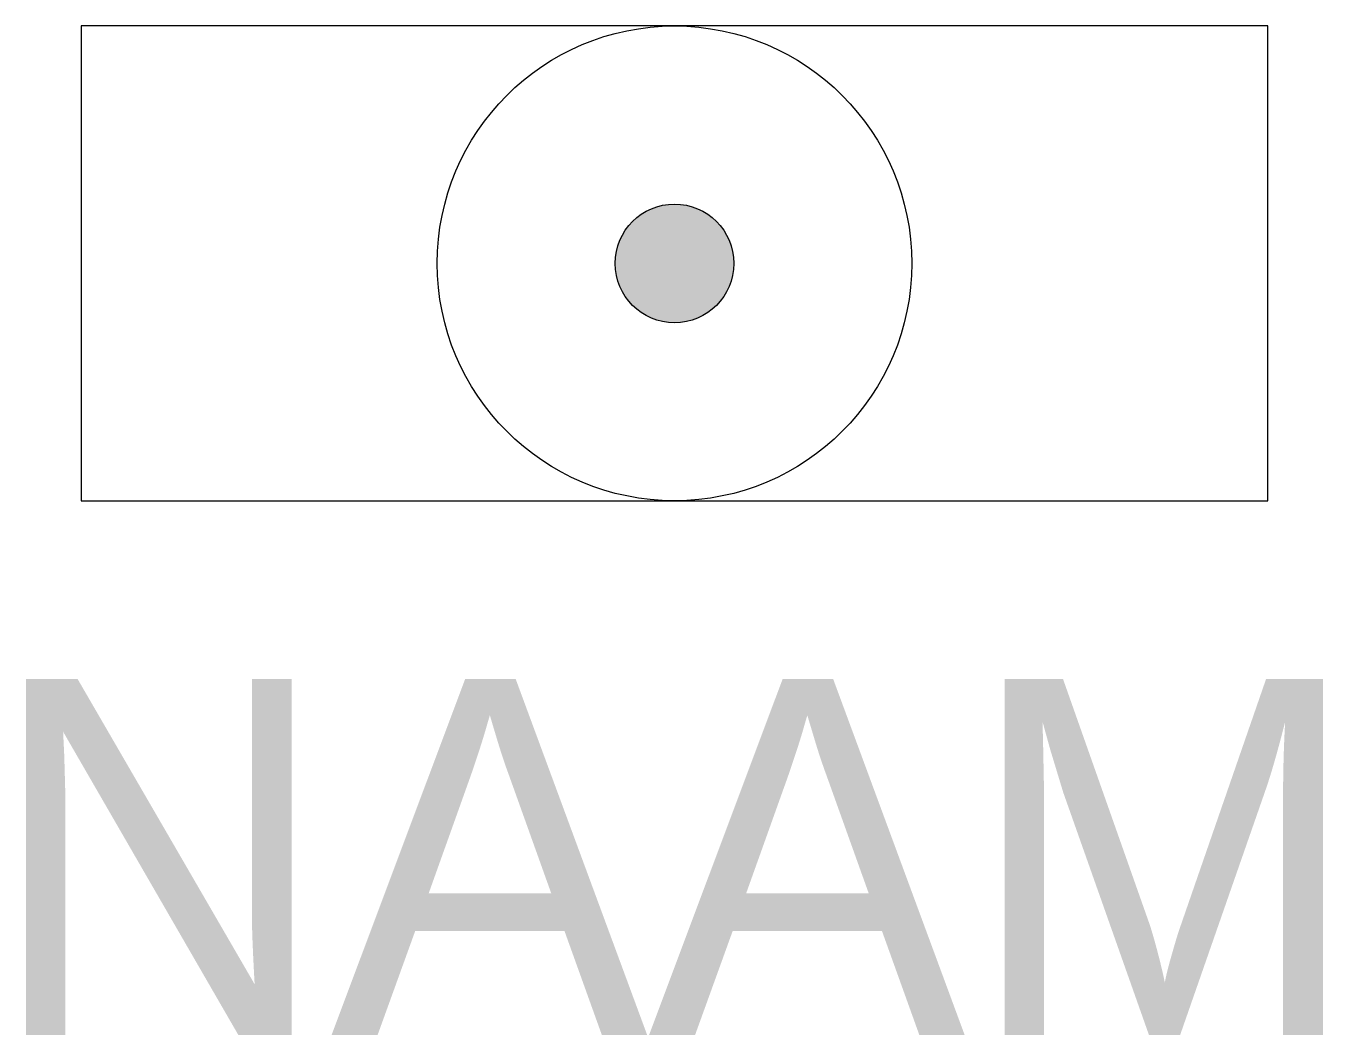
# Model space of a CAD drawing. Header units: metres. Extents: x -0.55 to 0.55, y -0.65 to 0.2.
import ezdxf
from ezdxf.enums import TextEntityAlignment as Align

# ---------------------------------------------------------------- set-up
doc = ezdxf.new("R2010")
doc.units = ezdxf.units.M
doc.layers.add('25c', color=7, linetype='Continuous')
doc.styles.add('ISOPLUS', font='isoplus.shx')

msp = doc.modelspace()

# ---------------------------------------------------------------- hatches: boundary and pattern name
h = msp.add_hatch(color=0)
h.dxf.hatch_style = 1
h.paths.add_polyline_path([(-0.05, 0, 1), (0.05, 0, 1)])

# ---------------------------------------------------------------- linework, layer by layer
at = {"color": 0}
msp.add_lwpolyline([(-0.5, -0.2), (0.5, -0.2), (0.5, 0.2), (-0.5, 0.2)], close=True, dxfattribs=at)
for radius in [0.2, 0.05]:
    msp.add_circle((0, 0), radius, dxfattribs=at)

# ---------------------------------------------------------------- texts
at = {"layer": '25c', "style": 'ISOPLUS'}
msp.add_attdef('NAAM', text='', height=0.3, dxfattribs=at).set_placement((0, -0.5), align=Align.MIDDLE_CENTER)

doc.saveas('drawing.dxf')
